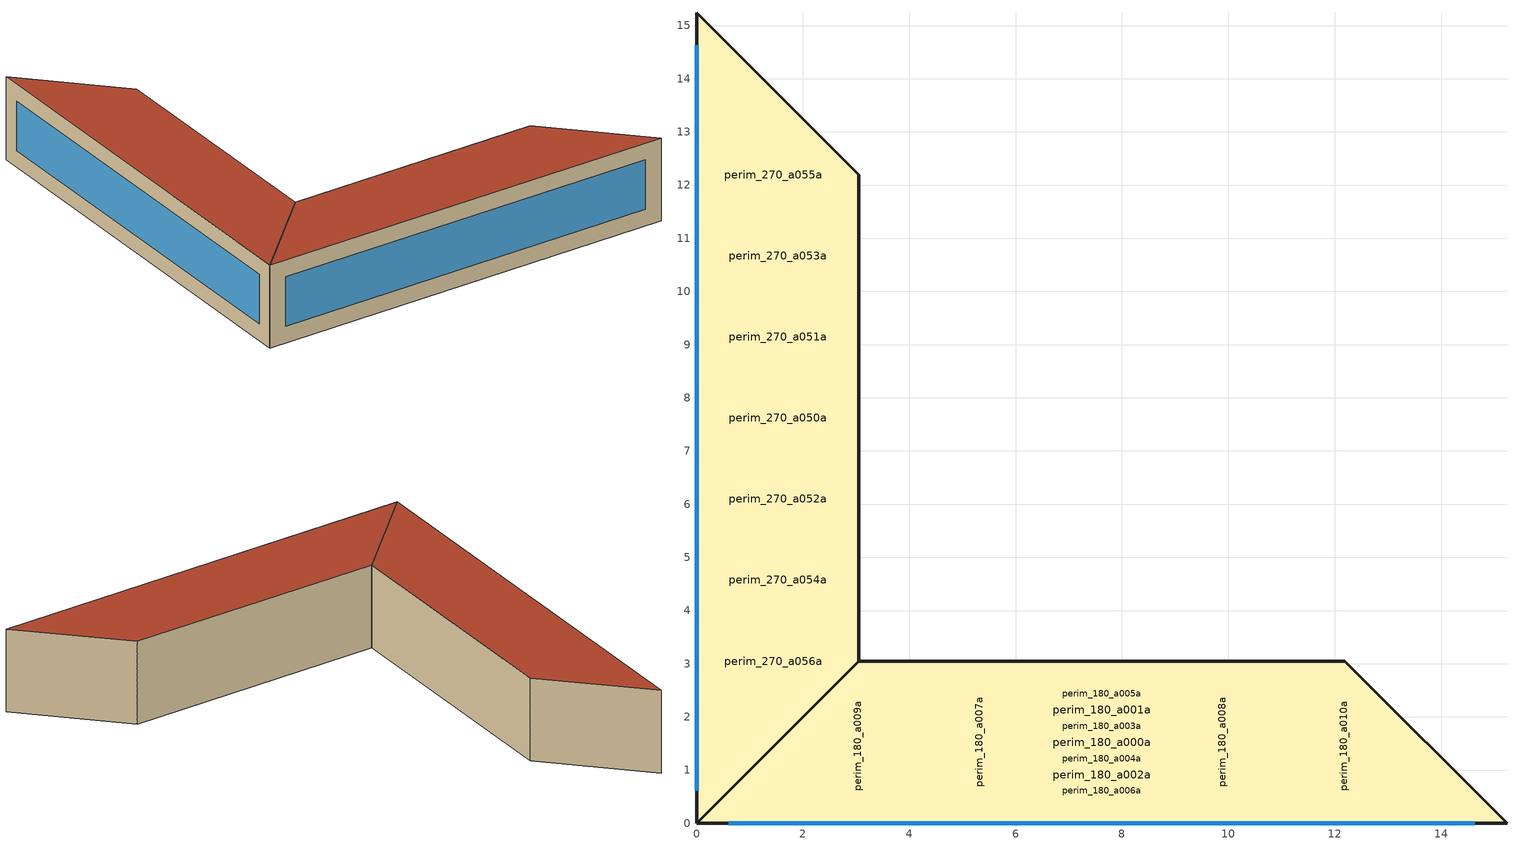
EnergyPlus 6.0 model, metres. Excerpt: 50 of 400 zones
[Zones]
perim_180_a000a
 floor ground (Exterior Floor): 12.19,3.05 15.24,0 0,0 3.05,3.05 z0
 wall outside (Exterior Wall): 12.19,3.05 3.05,3.05 0,0 15.24,0 12.19,3.05 z0:3.05
 window (Exterior Window): 0.61,0 14.63,0 z0.61:2.44
 roof outside (Exterior Roof): 15.24,0 12.19,3.05 3.05,3.05 0,0 z3.05
perim_180_a001a
 floor ground (Exterior Floor): 12.19,3.05 15.24,0 0,0 3.05,3.05 z0
 wall outside (Exterior Wall): 12.19,3.05 3.05,3.05 0,0 15.24,0 12.19,3.05 z0:3.05
 window (Exterior Window): 0.61,0 14.63,0 z0.61:2.44
 roof outside (Exterior Roof): 15.24,0 12.19,3.05 3.05,3.05 0,0 z3.05
perim_180_a002a
 floor ground (Exterior Floor): 12.19,3.05 15.24,0 0,0 3.05,3.05 z0
 wall outside (Exterior Wall): 12.19,3.05 3.05,3.05 0,0 15.24,0 12.19,3.05 z0:3.05
 window (Exterior Window): 0.61,0 14.63,0 z0.61:2.44
 roof outside (Exterior Roof): 15.24,0 12.19,3.05 3.05,3.05 0,0 z3.05
perim_180_a003a
 floor ground (Exterior Floor): 12.19,3.05 15.24,0 0,0 3.05,3.05 z0
 wall outside (Exterior Wall): 12.19,3.05 3.05,3.05 0,0 15.24,0 12.19,3.05 z0:3.05
 window (Exterior Window): 0.61,0 14.63,0 z0.61:2.44
 roof outside (Exterior Roof): 15.24,0 12.19,3.05 3.05,3.05 0,0 z3.05
perim_180_a004a
 floor ground (Exterior Floor): 12.19,3.05 15.24,0 0,0 3.05,3.05 z0
 wall outside (Exterior Wall): 12.19,3.05 3.05,3.05 0,0 15.24,0 12.19,3.05 z0:3.05
 window (Exterior Window): 0.61,0 14.63,0 z0.61:2.44
 roof outside (Exterior Roof): 15.24,0 12.19,3.05 3.05,3.05 0,0 z3.05
perim_180_a005a
 floor ground (Exterior Floor): 12.19,3.05 15.24,0 0,0 3.05,3.05 z0
 wall outside (Exterior Wall): 12.19,3.05 3.05,3.05 0,0 15.24,0 12.19,3.05 z0:3.05
 window (Exterior Window): 0.61,0 14.63,0 z0.61:2.44
 roof outside (Exterior Roof): 15.24,0 12.19,3.05 3.05,3.05 0,0 z3.05
perim_180_a006a
 floor ground (Exterior Floor): 12.19,3.05 15.24,0 0,0 3.05,3.05 z0
 wall outside (Exterior Wall): 12.19,3.05 3.05,3.05 0,0 15.24,0 12.19,3.05 z0:3.05
 window (Exterior Window): 0.61,0 14.63,0 z0.61:2.44
 roof outside (Exterior Roof): 15.24,0 12.19,3.05 3.05,3.05 0,0 z3.05
perim_180_a007a
 floor ground (Exterior Floor): 12.19,3.05 15.24,0 0,0 3.05,3.05 z0
 wall outside (Exterior Wall): 12.19,3.05 3.05,3.05 0,0 15.24,0 12.19,3.05 z0:3.05
 window (Exterior Window): 0.61,0 14.63,0 z0.61:2.44
 roof outside (Exterior Roof): 15.24,0 12.19,3.05 3.05,3.05 0,0 z3.05
perim_180_a008a
 floor ground (Exterior Floor): 12.19,3.05 15.24,0 0,0 3.05,3.05 z0
 wall outside (Exterior Wall): 12.19,3.05 3.05,3.05 0,0 15.24,0 12.19,3.05 z0:3.05
 window (Exterior Window): 0.61,0 14.63,0 z0.61:2.44
 roof outside (Exterior Roof): 15.24,0 12.19,3.05 3.05,3.05 0,0 z3.05
perim_180_a009a
 floor ground (Exterior Floor): 12.19,3.05 15.24,0 0,0 3.05,3.05 z0
 wall outside (Exterior Wall): 12.19,3.05 3.05,3.05 0,0 15.24,0 12.19,3.05 z0:3.05
 window (Exterior Window): 0.61,0 14.63,0 z0.61:2.44
 roof outside (Exterior Roof): 15.24,0 12.19,3.05 3.05,3.05 0,0 z3.05
perim_180_a010a
 floor ground (Exterior Floor): 12.19,3.05 15.24,0 0,0 3.05,3.05 z0
 wall outside (Exterior Wall): 12.19,3.05 3.05,3.05 0,0 15.24,0 12.19,3.05 z0:3.05
 window (Exterior Window): 0.61,0 14.63,0 z0.61:2.44
 roof outside (Exterior Roof): 15.24,0 12.19,3.05 3.05,3.05 0,0 z3.05
perim_180_a011a
 floor ground (Exterior Floor): 12.19,3.05 15.24,0 0,0 3.05,3.05 z0
 wall outside (Exterior Wall): 12.19,3.05 3.05,3.05 0,0 15.24,0 12.19,3.05 z0:3.05
 window (Exterior Window): 0.61,0 14.63,0 z0.61:2.44
 roof outside (Exterior Roof): 15.24,0 12.19,3.05 3.05,3.05 0,0 z3.05
perim_180_a012a
 floor ground (Exterior Floor): 12.19,3.05 15.24,0 0,0 3.05,3.05 z0
 wall outside (Exterior Wall): 12.19,3.05 3.05,3.05 0,0 15.24,0 12.19,3.05 z0:3.05
 window (Exterior Window): 0.61,0 14.63,0 z0.61:2.44
 roof outside (Exterior Roof): 15.24,0 12.19,3.05 3.05,3.05 0,0 z3.05
perim_180_a013a
 floor ground (Exterior Floor): 12.19,3.05 15.24,0 0,0 3.05,3.05 z0
 wall outside (Exterior Wall): 12.19,3.05 3.05,3.05 0,0 15.24,0 12.19,3.05 z0:3.05
 window (Exterior Window): 0.61,0 14.63,0 z0.61:2.44
 roof outside (Exterior Roof): 15.24,0 12.19,3.05 3.05,3.05 0,0 z3.05
perim_180_a014a
 floor ground (Exterior Floor): 12.19,3.05 15.24,0 0,0 3.05,3.05 z0
 wall outside (Exterior Wall): 12.19,3.05 3.05,3.05 0,0 15.24,0 12.19,3.05 z0:3.05
 window (Exterior Window): 0.61,0 14.63,0 z0.61:2.44
 roof outside (Exterior Roof): 15.24,0 12.19,3.05 3.05,3.05 0,0 z3.05
perim_180_a015a
 floor ground (Exterior Floor): 12.19,3.05 15.24,0 0,0 3.05,3.05 z0
 wall outside (Exterior Wall): 12.19,3.05 3.05,3.05 0,0 15.24,0 12.19,3.05 z0:3.05
 window (Exterior Window): 0.61,0 14.63,0 z0.61:2.44
 roof outside (Exterior Roof): 15.24,0 12.19,3.05 3.05,3.05 0,0 z3.05
perim_180_a016a
 floor ground (Exterior Floor): 12.19,3.05 15.24,0 0,0 3.05,3.05 z0
 wall outside (Exterior Wall): 12.19,3.05 3.05,3.05 0,0 15.24,0 12.19,3.05 z0:3.05
 window (Exterior Window): 0.61,0 14.63,0 z0.61:2.44
 roof outside (Exterior Roof): 15.24,0 12.19,3.05 3.05,3.05 0,0 z3.05
perim_180_a017a
 floor ground (Exterior Floor): 12.19,3.05 15.24,0 0,0 3.05,3.05 z0
 wall outside (Exterior Wall): 12.19,3.05 3.05,3.05 0,0 15.24,0 12.19,3.05 z0:3.05
 window (Exterior Window): 0.61,0 14.63,0 z0.61:2.44
 roof outside (Exterior Roof): 15.24,0 12.19,3.05 3.05,3.05 0,0 z3.05
perim_180_a018a
 floor ground (Exterior Floor): 12.19,3.05 15.24,0 0,0 3.05,3.05 z0
 wall outside (Exterior Wall): 12.19,3.05 3.05,3.05 0,0 15.24,0 12.19,3.05 z0:3.05
 window (Exterior Window): 0.61,0 14.63,0 z0.61:2.44
 roof outside (Exterior Roof): 15.24,0 12.19,3.05 3.05,3.05 0,0 z3.05
perim_180_a019a
 floor ground (Exterior Floor): 12.19,3.05 15.24,0 0,0 3.05,3.05 z0
 wall outside (Exterior Wall): 12.19,3.05 3.05,3.05 0,0 15.24,0 12.19,3.05 z0:3.05
 window (Exterior Window): 0.61,0 14.63,0 z0.61:2.44
 roof outside (Exterior Roof): 15.24,0 12.19,3.05 3.05,3.05 0,0 z3.05
perim_180_a020a
 floor ground (Exterior Floor): 12.19,3.05 15.24,0 0,0 3.05,3.05 z0
 wall outside (Exterior Wall): 12.19,3.05 3.05,3.05 0,0 15.24,0 12.19,3.05 z0:3.05
 window (Exterior Window): 0.61,0 14.63,0 z0.61:2.44
 roof outside (Exterior Roof): 15.24,0 12.19,3.05 3.05,3.05 0,0 z3.05
perim_180_a021a
 floor ground (Exterior Floor): 12.19,3.05 15.24,0 0,0 3.05,3.05 z0
 wall outside (Exterior Wall): 12.19,3.05 3.05,3.05 0,0 15.24,0 12.19,3.05 z0:3.05
 window (Exterior Window): 0.61,0 14.63,0 z0.61:2.44
 roof outside (Exterior Roof): 15.24,0 12.19,3.05 3.05,3.05 0,0 z3.05
perim_180_a022a
 floor ground (Exterior Floor): 12.19,3.05 15.24,0 0,0 3.05,3.05 z0
 wall outside (Exterior Wall): 12.19,3.05 3.05,3.05 0,0 15.24,0 12.19,3.05 z0:3.05
 window (Exterior Window): 0.61,0 14.63,0 z0.61:2.44
 roof outside (Exterior Roof): 15.24,0 12.19,3.05 3.05,3.05 0,0 z3.05
perim_180_a023a
 floor ground (Exterior Floor): 12.19,3.05 15.24,0 0,0 3.05,3.05 z0
 wall outside (Exterior Wall): 12.19,3.05 3.05,3.05 0,0 15.24,0 12.19,3.05 z0:3.05
 window (Exterior Window): 0.61,0 14.63,0 z0.61:2.44
 roof outside (Exterior Roof): 15.24,0 12.19,3.05 3.05,3.05 0,0 z3.05
perim_180_a024a
 floor ground (Exterior Floor): 12.19,3.05 15.24,0 0,0 3.05,3.05 z0
 wall outside (Exterior Wall): 12.19,3.05 3.05,3.05 0,0 15.24,0 12.19,3.05 z0:3.05
 window (Exterior Window): 0.61,0 14.63,0 z0.61:2.44
 roof outside (Exterior Roof): 15.24,0 12.19,3.05 3.05,3.05 0,0 z3.05
perim_180_a025a
 floor ground (Exterior Floor): 12.19,3.05 15.24,0 0,0 3.05,3.05 z0
 wall outside (Exterior Wall): 12.19,3.05 3.05,3.05 0,0 15.24,0 12.19,3.05 z0:3.05
 window (Exterior Window): 0.61,0 14.63,0 z0.61:2.44
 roof outside (Exterior Roof): 15.24,0 12.19,3.05 3.05,3.05 0,0 z3.05
perim_180_a026a
 floor ground (Exterior Floor): 12.19,3.05 15.24,0 0,0 3.05,3.05 z0
 wall outside (Exterior Wall): 12.19,3.05 3.05,3.05 0,0 15.24,0 12.19,3.05 z0:3.05
 window (Exterior Window): 0.61,0 14.63,0 z0.61:2.44
 roof outside (Exterior Roof): 15.24,0 12.19,3.05 3.05,3.05 0,0 z3.05
perim_180_a027a
 floor ground (Exterior Floor): 12.19,3.05 15.24,0 0,0 3.05,3.05 z0
 wall outside (Exterior Wall): 12.19,3.05 3.05,3.05 0,0 15.24,0 12.19,3.05 z0:3.05
 window (Exterior Window): 0.61,0 14.63,0 z0.61:2.44
 roof outside (Exterior Roof): 15.24,0 12.19,3.05 3.05,3.05 0,0 z3.05
perim_180_a028a
 floor ground (Exterior Floor): 12.19,3.05 15.24,0 0,0 3.05,3.05 z0
 wall outside (Exterior Wall): 12.19,3.05 3.05,3.05 0,0 15.24,0 12.19,3.05 z0:3.05
 window (Exterior Window): 0.61,0 14.63,0 z0.61:2.44
 roof outside (Exterior Roof): 15.24,0 12.19,3.05 3.05,3.05 0,0 z3.05
perim_180_a029a
 floor ground (Exterior Floor): 12.19,3.05 15.24,0 0,0 3.05,3.05 z0
 wall outside (Exterior Wall): 12.19,3.05 3.05,3.05 0,0 15.24,0 12.19,3.05 z0:3.05
 window (Exterior Window): 0.61,0 14.63,0 z0.61:2.44
 roof outside (Exterior Roof): 15.24,0 12.19,3.05 3.05,3.05 0,0 z3.05
perim_180_a030a
 floor ground (Exterior Floor): 12.19,3.05 15.24,0 0,0 3.05,3.05 z0
 wall outside (Exterior Wall): 12.19,3.05 3.05,3.05 0,0 15.24,0 12.19,3.05 z0:3.05
 window (Exterior Window): 0.61,0 14.63,0 z0.61:2.44
 roof outside (Exterior Roof): 15.24,0 12.19,3.05 3.05,3.05 0,0 z3.05
perim_180_a031a
 floor ground (Exterior Floor): 12.19,3.05 15.24,0 0,0 3.05,3.05 z0
 wall outside (Exterior Wall): 12.19,3.05 3.05,3.05 0,0 15.24,0 12.19,3.05 z0:3.05
 window (Exterior Window): 0.61,0 14.63,0 z0.61:2.44
 roof outside (Exterior Roof): 15.24,0 12.19,3.05 3.05,3.05 0,0 z3.05
perim_180_a032a
 floor ground (Exterior Floor): 12.19,3.05 15.24,0 0,0 3.05,3.05 z0
 wall outside (Exterior Wall): 12.19,3.05 3.05,3.05 0,0 15.24,0 12.19,3.05 z0:3.05
 window (Exterior Window): 0.61,0 14.63,0 z0.61:2.44
 roof outside (Exterior Roof): 15.24,0 12.19,3.05 3.05,3.05 0,0 z3.05
perim_180_a033a
 floor ground (Exterior Floor): 12.19,3.05 15.24,0 0,0 3.05,3.05 z0
 wall outside (Exterior Wall): 12.19,3.05 3.05,3.05 0,0 15.24,0 12.19,3.05 z0:3.05
 window (Exterior Window): 0.61,0 14.63,0 z0.61:2.44
 roof outside (Exterior Roof): 15.24,0 12.19,3.05 3.05,3.05 0,0 z3.05
perim_180_a034a
 floor ground (Exterior Floor): 12.19,3.05 15.24,0 0,0 3.05,3.05 z0
 wall outside (Exterior Wall): 12.19,3.05 3.05,3.05 0,0 15.24,0 12.19,3.05 z0:3.05
 window (Exterior Window): 0.61,0 14.63,0 z0.61:2.44
 roof outside (Exterior Roof): 15.24,0 12.19,3.05 3.05,3.05 0,0 z3.05
perim_180_a035a
 floor ground (Exterior Floor): 12.19,3.05 15.24,0 0,0 3.05,3.05 z0
 wall outside (Exterior Wall): 12.19,3.05 3.05,3.05 0,0 15.24,0 12.19,3.05 z0:3.05
 window (Exterior Window): 0.61,0 14.63,0 z0.61:2.44
 roof outside (Exterior Roof): 15.24,0 12.19,3.05 3.05,3.05 0,0 z3.05
perim_180_a036a
 floor ground (Exterior Floor): 12.19,3.05 15.24,0 0,0 3.05,3.05 z0
 wall outside (Exterior Wall): 12.19,3.05 3.05,3.05 0,0 15.24,0 12.19,3.05 z0:3.05
 window (Exterior Window): 0.61,0 14.63,0 z0.61:2.44
 roof outside (Exterior Roof): 15.24,0 12.19,3.05 3.05,3.05 0,0 z3.05
perim_180_a037a
 floor ground (Exterior Floor): 12.19,3.05 15.24,0 0,0 3.05,3.05 z0
 wall outside (Exterior Wall): 12.19,3.05 3.05,3.05 0,0 15.24,0 12.19,3.05 z0:3.05
 window (Exterior Window): 0.61,0 14.63,0 z0.61:2.44
 roof outside (Exterior Roof): 15.24,0 12.19,3.05 3.05,3.05 0,0 z3.05
perim_180_a038a
 floor ground (Exterior Floor): 12.19,3.05 15.24,0 0,0 3.05,3.05 z0
 wall outside (Exterior Wall): 12.19,3.05 3.05,3.05 0,0 15.24,0 12.19,3.05 z0:3.05
 window (Exterior Window): 0.61,0 14.63,0 z0.61:2.44
 roof outside (Exterior Roof): 15.24,0 12.19,3.05 3.05,3.05 0,0 z3.05
perim_180_a039a
 floor ground (Exterior Floor): 12.19,3.05 15.24,0 0,0 3.05,3.05 z0
 wall outside (Exterior Wall): 12.19,3.05 3.05,3.05 0,0 15.24,0 12.19,3.05 z0:3.05
 window (Exterior Window): 0.61,0 14.63,0 z0.61:2.44
 roof outside (Exterior Roof): 15.24,0 12.19,3.05 3.05,3.05 0,0 z3.05
perim_270_a050a
 floor ground (Exterior Floor): 0,15.24 3.05,12.19 3.05,3.05 0,0 z0
 wall outside (Exterior Wall): 0,0 3.05,3.05 3.05,12.19 0,15.24 0,0 z0:3.05
 window (Exterior Window): 0,14.63 0,0.61 z0.61:2.44
 roof outside (Exterior Roof): 0,0 3.05,3.05 3.05,12.19 0,15.24 z3.05
perim_270_a051a
 floor ground (Exterior Floor): 0,15.24 3.05,12.19 3.05,3.05 0,0 z0
 wall outside (Exterior Wall): 0,0 3.05,3.05 3.05,12.19 0,15.24 0,0 z0:3.05
 window (Exterior Window): 0,14.63 0,0.61 z0.61:2.44
 roof outside (Exterior Roof): 0,0 3.05,3.05 3.05,12.19 0,15.24 z3.05
perim_270_a052a
 floor ground (Exterior Floor): 0,15.24 3.05,12.19 3.05,3.05 0,0 z0
 wall outside (Exterior Wall): 0,0 3.05,3.05 3.05,12.19 0,15.24 0,0 z0:3.05
 window (Exterior Window): 0,14.63 0,0.61 z0.61:2.44
 roof outside (Exterior Roof): 0,0 3.05,3.05 3.05,12.19 0,15.24 z3.05
perim_270_a053a
 floor ground (Exterior Floor): 0,15.24 3.05,12.19 3.05,3.05 0,0 z0
 wall outside (Exterior Wall): 0,0 3.05,3.05 3.05,12.19 0,15.24 0,0 z0:3.05
 window (Exterior Window): 0,14.63 0,0.61 z0.61:2.44
 roof outside (Exterior Roof): 0,0 3.05,3.05 3.05,12.19 0,15.24 z3.05
perim_270_a054a
 floor ground (Exterior Floor): 0,15.24 3.05,12.19 3.05,3.05 0,0 z0
 wall outside (Exterior Wall): 0,0 3.05,3.05 3.05,12.19 0,15.24 0,0 z0:3.05
 window (Exterior Window): 0,14.63 0,0.61 z0.61:2.44
 roof outside (Exterior Roof): 0,0 3.05,3.05 3.05,12.19 0,15.24 z3.05
perim_270_a055a
 floor ground (Exterior Floor): 0,15.24 3.05,12.19 3.05,3.05 0,0 z0
 wall outside (Exterior Wall): 0,0 3.05,3.05 3.05,12.19 0,15.24 0,0 z0:3.05
 window (Exterior Window): 0,14.63 0,0.61 z0.61:2.44
 roof outside (Exterior Roof): 0,0 3.05,3.05 3.05,12.19 0,15.24 z3.05
perim_270_a056a
 floor ground (Exterior Floor): 0,15.24 3.05,12.19 3.05,3.05 0,0 z0
 wall outside (Exterior Wall): 0,0 3.05,3.05 3.05,12.19 0,15.24 0,0 z0:3.05
 window (Exterior Window): 0,14.63 0,0.61 z0.61:2.44
 roof outside (Exterior Roof): 0,0 3.05,3.05 3.05,12.19 0,15.24 z3.05
perim_270_a057a
 floor ground (Exterior Floor): 0,15.24 3.05,12.19 3.05,3.05 0,0 z0
 wall outside (Exterior Wall): 0,0 3.05,3.05 3.05,12.19 0,15.24 0,0 z0:3.05
 window (Exterior Window): 0,14.63 0,0.61 z0.61:2.44
 roof outside (Exterior Roof): 0,0 3.05,3.05 3.05,12.19 0,15.24 z3.05
perim_270_a058a
 floor ground (Exterior Floor): 0,15.24 3.05,12.19 3.05,3.05 0,0 z0
 wall outside (Exterior Wall): 0,0 3.05,3.05 3.05,12.19 0,15.24 0,0 z0:3.05
 window (Exterior Window): 0,14.63 0,0.61 z0.61:2.44
 roof outside (Exterior Roof): 0,0 3.05,3.05 3.05,12.19 0,15.24 z3.05
perim_270_a059a
 floor ground (Exterior Floor): 0,15.24 3.05,12.19 3.05,3.05 0,0 z0
 wall outside (Exterior Wall): 0,0 3.05,3.05 3.05,12.19 0,15.24 0,0 z0:3.05
 window (Exterior Window): 0,14.63 0,0.61 z0.61:2.44
 roof outside (Exterior Roof): 0,0 3.05,3.05 3.05,12.19 0,15.24 z3.05
[Building]
increase zone count test: North Axis {deg}=-0; Terrain=CITY; Loads Convergence Tolerance Value=0.04; Temperature Convergence Tolerance Value {deltaC}=0.4; Solar Distribution=FULLINTERIORANDEXTERIOR; Maximum Number of Warmup Days=25
[Site:Location]
Site:Location {fe7555c4-f0c3-4fda-930d-e99a9caff5f8}: 0, 0, 0, 0
[Material]
Name | Roughness | Thickness {m} | Conductivity {W/m-K} | Density {kg/m3} | Specific Heat {J/kg-K}
G01a 19mm gypsum board | MediumSmooth | 0.019 | 0.16 | 800 | 1090
F16 Acoustic tile | MediumSmooth | 0.0191 | 0.06 | 368 | 590
M01 100mm brick | MediumRough | 0.1016 | 0.89 | 1920 | 790
I02 50mm insulation board | MediumRough | 0.0508 | 0.03 | 43 | 1210
M15 200mm heavyweight concrete | MediumRough | 0.2032 | 1.95 | 2240 | 900
M11 100mm lightweight concrete | MediumRough | 0.1016 | 0.53 | 1280 | 840
[Material:AirGap]
Name | Thermal Resistance {m2-K/W}
F05 Ceiling air space resistance | 0.18
F04 Wall air space resistance | 0.15
[WindowMaterial:Glazing]
Clear 3mm: Optical Data Type=SpectralAverage; Thickness {m}=0.003; Solar Transmittance at Normal Incidence=0.837; Front Side Solar Reflectance at Normal Incidence=0.075; Back Side Solar Reflectance at Normal Incidence=0.075; Visible Transmittance at Normal Incidence=0.898; Front Side Visible Reflectance at Normal Incidence=0.081; Back Side Visible Reflectance at Normal Incidence=0.081; Infrared Transmittance at Normal Incidence=0; Front Side Infrared Hemispherical Emissivity=0.84; Back Side Infrared Hemispherical Emissivity=0.84; Conductivity {W/m-K}=0.9
[WindowMaterial:Gas]
Air 13mm: Gas Type=Air; Thickness {m}=0.0127
[Construction]
Exterior Roof: M11 100mm lightweight concrete, F05 Ceiling air space resistance, F16 Acoustic tile
Exterior Wall: M01 100mm brick, M15 200mm heavyweight concrete, I02 50mm insulation board, F04 Wall air space resistance, G01a 19mm gypsum board
Exterior Window: Clear 3mm, Air 13mm, Clear 3mm
Exterior Floor: I02 50mm insulation board, M15 200mm heavyweight concrete
[Zone]
perim_180_a000a; perim_180_a001a; perim_180_a002a; perim_180_a003a; perim_180_a004a; perim_180_a005a; perim_180_a006a; perim_180_a007a; perim_180_a008a; perim_180_a009a; perim_180_a010a; perim_180_a011a; perim_180_a012a; perim_180_a013a; perim_180_a014a; perim_180_a015a; perim_180_a016a; perim_180_a017a; perim_180_a018a; perim_180_a019a; perim_180_a020a; perim_180_a021a; perim_180_a022a; perim_180_a023a; perim_180_a024a; perim_180_a025a; perim_180_a026a; perim_180_a027a; perim_180_a028a; perim_180_a029a; perim_180_a030a; perim_180_a031a; perim_180_a032a; perim_180_a033a; perim_180_a034a; perim_180_a035a; perim_180_a036a; perim_180_a037a; perim_180_a038a; perim_180_a039a; perim_270_a050a; perim_270_a051a; perim_270_a052a; perim_270_a053a; perim_270_a054a; perim_270_a055a; perim_270_a056a; perim_270_a057a; perim_270_a058a; perim_270_a059a: -0, 0, 0, 0, , 1
